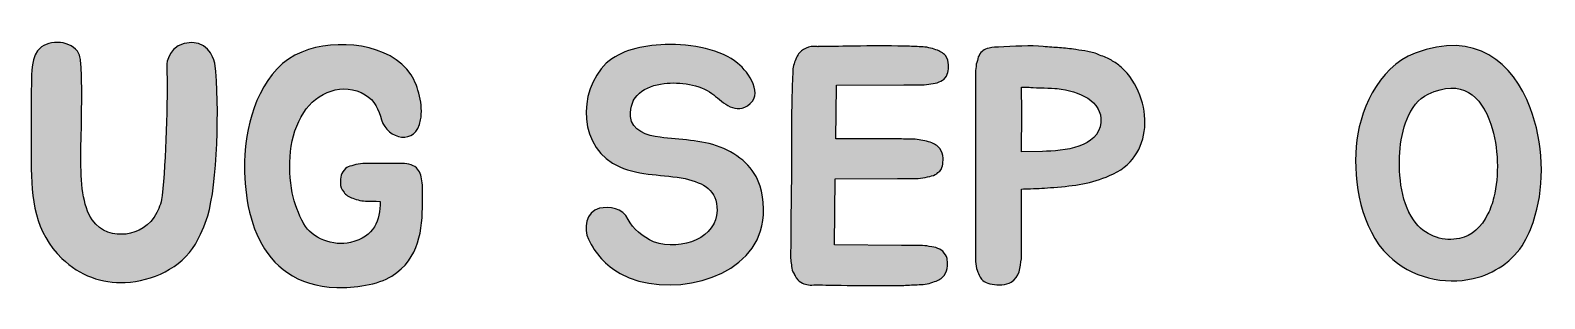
# Model space of a CAD drawing. Header units: millimetres. Extents: x 28 to 183, y 96 to 201.
# Drawn here: x 139.73 to 157.18, y 171.21 to 174.31 of the extents above; entities that cross this region are included whole.
import ezdxf

# ---------------------------------------------------------------- set-up
doc = ezdxf.new("R2010")
doc.units = ezdxf.units.MM
doc.header["$MEASUREMENT"] = 0
doc.layers.add('Layer 1', color=7, linetype='Continuous', lineweight=0)

# ---------------------------------------------------------------- blocks, each defined once
blk = doc.blocks.new('Block_0')
at = {"layer": 'Layer 1', "true_color": 0x010101, "transparency": 33554687}
h = blk.add_hatch(color=18, dxfattribs=at)
h.dxf.hatch_style = 2
edge = h.paths.add_edge_path()
edge.add_spline(control_points=[(141.777, 172.169), (141.743, 172.06), (141.688, 171.936), (141.634, 171.843), (141.471, 171.563), (141.137, 171.416), (140.827, 171.4), (140.555, 171.389), (140.303, 171.478), (140.097, 171.676), (139.786, 171.978), (139.74, 172.363), (139.744, 172.79), (139.744, 172.992), (139.736, 173.415), (139.744, 173.624), (139.748, 173.76), (139.732, 173.95), (139.817, 174.074), (139.915, 174.206), (140.174, 174.202), (140.275, 174.067), (140.303, 174.028), (140.31, 173.985), (140.314, 173.935), (140.338, 173.589), (140.314, 173.019), (140.314, 172.856), (140.314, 172.549), (140.334, 172.285), (140.446, 172.122), (140.547, 171.975), (140.698, 171.944), (140.838, 171.959), (140.966, 171.975), (141.114, 172.052), (141.191, 172.207), (141.222, 172.266), (141.246, 172.343), (141.253, 172.405), (141.292, 172.801), (141.32, 173.492), (141.304, 173.911), (141.304, 173.911), (141.323, 174.171), (141.595, 174.167), (141.812, 174.164), (141.859, 173.931), (141.859, 173.931), (141.917, 173.434), (141.886, 172.533), (141.777, 172.169)], knot_values=[0, 0, 0, 0, 1, 1, 1, 2, 2, 2, 3, 3, 3, 4, 4, 4, 5, 5, 5, 6, 6, 6, 7, 7, 7, 8, 8, 8, 9, 9, 9, 10, 10, 10, 11, 11, 11, 12, 12, 12, 13, 13, 13, 14, 14, 14, 15, 15, 15, 16, 16, 16, 17, 17, 17, 17], degree=3, periodic=0)
h = blk.add_hatch(color=18, dxfattribs=at)
h.dxf.hatch_style = 2
edge = h.paths.add_edge_path()
edge.add_spline(control_points=[(143.9, 171.474), (143.741, 171.373), (143.458, 171.334), (143.263, 171.342), (142.332, 171.373), (142.161, 172.27), (142.208, 172.929), (142.239, 173.325), (142.421, 173.888), (142.86, 174.059), (143.259, 174.222), (143.881, 174.16), (144.121, 173.795), (144.203, 173.663), (144.261, 173.449), (144.23, 173.275), (144.183, 172.968), (143.845, 173.057), (143.78, 173.275), (143.745, 173.395), (143.702, 173.5), (143.593, 173.566), (143.341, 173.721), (143.03, 173.593), (142.883, 173.36), (142.712, 173.104), (142.693, 172.731), (142.751, 172.433), (142.778, 172.312), (142.821, 172.192), (142.883, 172.075), (142.976, 171.912), (143.225, 171.812), (143.422, 171.862), (143.702, 171.932), (143.764, 172.114), (143.764, 172.332), (143.764, 172.332), (143.764, 172.336), (143.764, 172.336), (143.698, 172.336), (143.64, 172.339), (143.617, 172.339), (143.558, 172.339), (143.5, 172.351), (143.45, 172.371), (143.403, 172.386), (143.368, 172.409), (143.345, 172.444), (143.318, 172.475), (143.306, 172.51), (143.306, 172.549), (143.306, 172.58), (143.31, 172.607), (143.314, 172.638), (143.321, 172.662), (143.341, 172.689), (143.364, 172.716), (143.38, 172.728), (143.407, 172.739), (143.438, 172.747), (143.469, 172.755), (143.5, 172.766), (143.539, 172.77), (143.57, 172.774), (143.609, 172.774), (143.644, 172.774), (143.644, 172.774), (143.997, 172.774), (143.997, 172.774), (144.055, 172.778), (144.14, 172.759), (144.183, 172.724), (144.199, 172.704), (144.218, 172.685), (144.226, 172.658), (144.234, 172.634), (144.241, 172.603), (144.245, 172.572), (144.249, 172.541), (144.253, 172.506), (144.253, 172.479), (144.253, 172.479), (144.253, 172.32), (144.253, 172.32), (144.249, 172.013), (144.218, 171.676), (143.9, 171.474)], knot_values=[0, 0, 0, 0, 1, 1, 1, 2, 2, 2, 3, 3, 3, 4, 4, 4, 5, 5, 5, 6, 6, 6, 7, 7, 7, 8, 8, 8, 9, 9, 9, 10, 10, 10, 11, 11, 11, 12, 12, 12, 13, 13, 13, 14, 14, 14, 15, 15, 15, 16, 16, 16, 17, 17, 17, 18, 18, 18, 19, 19, 19, 20, 20, 20, 21, 21, 21, 22, 22, 22, 23, 23, 23, 24, 24, 24, 25, 25, 25, 26, 26, 26, 27, 27, 27, 28, 28, 28, 29, 29, 29, 29], degree=3, periodic=0)
h = blk.add_hatch(color=18, dxfattribs=at)
h.dxf.hatch_style = 2
edge = h.paths.add_edge_path()
edge.add_spline(control_points=[(157.017, 173.414), (157.169, 173.018), (157.184, 172.532), (157.075, 172.176), (157.044, 172.059), (157.002, 171.962), (156.948, 171.865), (156.819, 171.644), (156.602, 171.5), (156.361, 171.446), (156.028, 171.368), (155.647, 171.454), (155.383, 171.71), (155.065, 172.02), (154.98, 172.556), (155.011, 172.967), (155.038, 173.348), (155.255, 173.883), (155.69, 174.046), (156.385, 174.31), (156.819, 173.938), (157.017, 173.414)], knot_values=[0, 0, 0, 0, 1, 1, 1, 2, 2, 2, 3, 3, 3, 4, 4, 4, 5, 5, 5, 6, 6, 6, 7, 7, 7, 7], degree=3, periodic=0)
edge = h.paths.add_edge_path()
edge.add_spline(control_points=[(156.563, 173.227), (156.451, 173.561), (156.23, 173.755), (155.841, 173.573), (155.612, 173.464), (155.531, 173.15), (155.515, 172.901), (155.496, 172.633), (155.531, 172.288), (155.701, 172.082), (155.833, 171.927), (156.028, 171.869), (156.202, 171.908), (156.346, 171.939), (156.455, 172.036), (156.528, 172.191), (156.559, 172.249), (156.583, 172.315), (156.598, 172.385), (156.66, 172.626), (156.653, 172.959), (156.563, 173.227)], knot_values=[0, 0, 0, 0, 1, 1, 1, 2, 2, 2, 3, 3, 3, 4, 4, 4, 5, 5, 5, 6, 6, 6, 7, 7, 7, 7], degree=3, periodic=0)
edge.add_line((156.563, 173.227), (156.563, 173.227))
h = blk.add_hatch(color=18, dxfattribs=at)
h.dxf.hatch_style = 2
edge = h.paths.add_edge_path()
edge.add_spline(control_points=[(148.147, 171.996), (147.98, 171.414), (147.057, 171.212), (146.529, 171.503), (146.362, 171.597), (146.245, 171.732), (146.164, 171.899), (146.106, 172.016), (146.129, 172.218), (146.292, 172.256), (146.401, 172.28), (146.56, 172.26), (146.622, 172.128), (146.676, 172.019), (146.793, 171.926), (146.913, 171.868), (147.254, 171.752), (147.646, 171.93), (147.646, 172.229), (147.646, 172.474), (147.499, 172.543), (147.278, 172.598), (147.033, 172.648), (146.762, 172.629), (146.525, 172.734), (146.051, 172.932), (146.028, 173.603), (146.37, 173.929), (146.536, 174.077), (146.769, 174.135), (147.049, 174.146), (147.359, 174.158), (147.701, 174.084), (147.883, 173.929), (148.015, 173.824), (148.194, 173.56), (147.996, 173.44), (147.833, 173.335), (147.697, 173.502), (147.588, 173.58), (147.449, 173.684), (147.216, 173.716), (147.037, 173.696), (146.812, 173.669), (146.63, 173.549), (146.649, 173.316), (146.661, 173.149), (146.839, 173.095), (146.99, 173.075), (147.22, 173.044), (147.46, 173.048), (147.682, 172.963), (147.907, 172.873), (148.077, 172.722), (148.143, 172.512), (148.194, 172.365), (148.194, 172.136), (148.147, 171.996)], knot_values=[0, 0, 0, 0, 1, 1, 1, 2, 2, 2, 3, 3, 3, 4, 4, 4, 5, 5, 5, 6, 6, 6, 7, 7, 7, 8, 8, 8, 9, 9, 9, 10, 10, 10, 11, 11, 11, 12, 12, 12, 13, 13, 13, 14, 14, 14, 15, 15, 15, 16, 16, 16, 17, 17, 17, 18, 18, 18, 19, 19, 19, 19], degree=3, periodic=0)
h = blk.add_hatch(color=18, dxfattribs=at)
h.dxf.hatch_style = 2
edge = h.paths.add_edge_path()
edge.add_spline(control_points=[(149.024, 173.665), (149.024, 173.665), (149.016, 173.056), (149.016, 173.056), (149.016, 173.056), (149.172, 173.056), (149.172, 173.056), (149.381, 173.06), (149.529, 173.06), (149.73, 173.056), (149.73, 173.056), (149.75, 173.056), (149.75, 173.056), (149.812, 173.056), (149.87, 173.052), (149.928, 173.052), (149.99, 173.048), (150.049, 173.033), (150.103, 173.017), (150.15, 173.001), (150.184, 172.978), (150.212, 172.947), (150.239, 172.912), (150.251, 172.873), (150.251, 172.835), (150.251, 172.807), (150.251, 172.772), (150.243, 172.745), (150.239, 172.718), (150.223, 172.691), (150.192, 172.668), (150.177, 172.648), (150.15, 172.637), (150.119, 172.629), (150.091, 172.621), (150.057, 172.613), (150.018, 172.609), (149.983, 172.602), (149.948, 172.598), (149.909, 172.598), (149.909, 172.598), (149.727, 172.598), (149.727, 172.598), (149.727, 172.598), (149.009, 172.594), (149.009, 172.594), (149.009, 172.594), (149.001, 171.833), (149.001, 171.833), (149.001, 171.833), (149.773, 171.826), (149.773, 171.826), (149.773, 171.826), (149.956, 171.826), (149.956, 171.826), (149.994, 171.826), (150.033, 171.826), (150.064, 171.822), (150.103, 171.814), (150.138, 171.81), (150.169, 171.802), (150.2, 171.791), (150.227, 171.775), (150.247, 171.76), (150.274, 171.732), (150.29, 171.709), (150.297, 171.678), (150.301, 171.655), (150.305, 171.624), (150.301, 171.593), (150.301, 171.55), (150.29, 171.515), (150.262, 171.48), (150.235, 171.449), (150.2, 171.422), (150.153, 171.41), (150.099, 171.387), (150.041, 171.375), (149.975, 171.375), (149.917, 171.371), (149.855, 171.371), (149.797, 171.367), (149.797, 171.367), (149.773, 171.367), (149.773, 171.367), (149.571, 171.364), (149.362, 171.364), (149.144, 171.367), (148.942, 171.371), (148.923, 171.371), (148.76, 171.371), (148.706, 171.367), (148.656, 171.375), (148.613, 171.402), (148.586, 171.418), (148.562, 171.441), (148.547, 171.476), (148.539, 171.484), (148.535, 171.496), (148.535, 171.499), (148.531, 171.507), (148.524, 171.515), (148.519, 171.523), (148.512, 171.55), (148.504, 171.577), (148.504, 171.604), (148.5, 171.628), (148.496, 171.655), (148.493, 171.682), (148.493, 171.682), (148.493, 171.744), (148.493, 171.744), (148.493, 171.763), (148.496, 171.787), (148.496, 171.806), (148.496, 171.806), (148.496, 172.109), (148.496, 172.109), (148.496, 172.109), (148.504, 172.668), (148.504, 172.668), (148.504, 172.668), (148.504, 173.184), (148.504, 173.184), (148.504, 173.37), (148.508, 173.498), (148.512, 173.669), (148.512, 173.669), (148.512, 173.688), (148.512, 173.688), (148.516, 173.743), (148.519, 173.793), (148.519, 173.844), (148.524, 173.898), (148.539, 173.948), (148.562, 173.995), (148.582, 174.034), (148.605, 174.069), (148.644, 174.088), (148.683, 174.112), (148.718, 174.123), (148.764, 174.123), (148.784, 174.123), (148.795, 174.123), (148.811, 174.119), (148.811, 174.119), (148.811, 174.123), (148.811, 174.123), (148.997, 174.123), (149.009, 174.123), (149.222, 174.127), (149.428, 174.131), (149.606, 174.131), (149.804, 174.127), (149.804, 174.127), (149.82, 174.127), (149.82, 174.127), (149.878, 174.123), (149.94, 174.123), (149.998, 174.119), (150.057, 174.119), (150.115, 174.104), (150.169, 174.084), (150.212, 174.073), (150.251, 174.049), (150.278, 174.018), (150.301, 173.983), (150.313, 173.948), (150.313, 173.91), (150.313, 173.879), (150.313, 173.848), (150.305, 173.824), (150.301, 173.793), (150.285, 173.77), (150.258, 173.743), (150.239, 173.731), (150.216, 173.716), (150.184, 173.704), (150.153, 173.696), (150.119, 173.692), (150.088, 173.688), (150.049, 173.681), (150.014, 173.681), (149.975, 173.681), (149.975, 173.681), (149.8, 173.681), (149.8, 173.681), (149.8, 173.681), (149.024, 173.677), (149.024, 173.677), (149.024, 173.677), (149.024, 173.665), (149.024, 173.665)], knot_values=[0, 0, 0, 0, 1, 1, 1, 2, 2, 2, 3, 3, 3, 4, 4, 4, 5, 5, 5, 6, 6, 6, 7, 7, 7, 8, 8, 8, 9, 9, 9, 10, 10, 10, 11, 11, 11, 12, 12, 12, 13, 13, 13, 14, 14, 14, 15, 15, 15, 16, 16, 16, 17, 17, 17, 18, 18, 18, 19, 19, 19, 20, 20, 20, 21, 21, 21, 22, 22, 22, 23, 23, 23, 24, 24, 24, 25, 25, 25, 26, 26, 26, 27, 27, 27, 28, 28, 28, 29, 29, 29, 30, 30, 30, 31, 31, 31, 32, 32, 32, 33, 33, 33, 34, 34, 34, 35, 35, 35, 36, 36, 36, 37, 37, 37, 38, 38, 38, 39, 39, 39, 40, 40, 40, 41, 41, 41, 42, 42, 42, 43, 43, 43, 44, 44, 44, 45, 45, 45, 46, 46, 46, 47, 47, 47, 48, 48, 48, 49, 49, 49, 50, 50, 50, 51, 51, 51, 52, 52, 52, 53, 53, 53, 54, 54, 54, 55, 55, 55, 56, 56, 56, 57, 57, 57, 58, 58, 58, 59, 59, 59, 60, 60, 60, 61, 61, 61, 62, 62, 62, 63, 63, 63, 64, 64, 64, 64], degree=3, periodic=0)
h = blk.add_hatch(color=18, dxfattribs=at)
h.dxf.hatch_style = 2
edge = h.paths.add_edge_path()
edge.add_spline(control_points=[(152.575, 173.188), (152.555, 172.951), (152.427, 172.734), (152.167, 172.633), (151.961, 172.543), (151.767, 172.516), (151.527, 172.497), (151.418, 172.489), (151.356, 172.485), (151.259, 172.481), (151.24, 172.481), (151.174, 172.481), (151.154, 172.477), (151.154, 172.477), (151.154, 171.674), (151.154, 171.674), (151.139, 171.577), (151.135, 171.461), (151.034, 171.402), (150.98, 171.371), (150.882, 171.367), (150.817, 171.379), (150.747, 171.391), (150.696, 171.414), (150.665, 171.484), (150.646, 171.53), (150.623, 171.585), (150.623, 171.674), (150.623, 171.674), (150.623, 173.82), (150.623, 173.82), (150.623, 173.855), (150.63, 173.886), (150.634, 173.917), (150.642, 173.945), (150.65, 173.976), (150.657, 174.003), (150.669, 174.026), (150.681, 174.049), (150.7, 174.065), (150.724, 174.088), (150.774, 174.115), (150.882, 174.115), (150.882, 174.115), (150.89, 174.115), (150.89, 174.115), (151.049, 174.123), (151.274, 174.139), (151.403, 174.123), (151.473, 174.115), (151.535, 174.112), (151.593, 174.108), (151.655, 174.104), (151.717, 174.096), (151.779, 174.088), (151.829, 174.08), (151.872, 174.073), (151.919, 174.065), (151.961, 174.057), (152.012, 174.046), (152.055, 174.022), (152.105, 174.007), (152.152, 173.987), (152.191, 173.964), (152.229, 173.941), (152.268, 173.914), (152.303, 173.886), (152.497, 173.704), (152.594, 173.436), (152.575, 173.188)], knot_values=[0, 0, 0, 0, 1, 1, 1, 2, 2, 2, 3, 3, 3, 4, 4, 4, 5, 5, 5, 6, 6, 6, 7, 7, 7, 8, 8, 8, 9, 9, 9, 10, 10, 10, 11, 11, 11, 12, 12, 12, 13, 13, 13, 14, 14, 14, 15, 15, 15, 16, 16, 16, 17, 17, 17, 18, 18, 18, 19, 19, 19, 20, 20, 20, 21, 21, 21, 22, 22, 22, 23, 23, 23, 23], degree=3, periodic=0)
edge = h.paths.add_edge_path()
edge.add_spline(control_points=[(151.566, 173.638), (151.507, 173.642), (151.321, 173.646), (151.263, 173.65), (151.24, 173.653), (151.201, 173.653), (151.154, 173.653), (151.158, 173.494), (151.158, 173.355), (151.158, 173.184), (151.154, 173.091), (151.154, 172.998), (151.154, 172.908), (151.154, 172.908), (151.395, 172.912), (151.395, 172.912), (151.643, 172.916), (152.043, 172.955), (152.07, 173.246), (152.086, 173.498), (151.818, 173.607), (151.566, 173.638)], knot_values=[0, 0, 0, 0, 1, 1, 1, 2, 2, 2, 3, 3, 3, 4, 4, 4, 5, 5, 5, 6, 6, 6, 7, 7, 7, 7], degree=3, periodic=0)
edge.add_line((151.566, 173.638), (151.566, 173.638))
at = {"layer": 'Layer 1', "color": 18, "lineweight": 25, "true_color": 0x010101}
for points, knots in [([(141.777, 172.169), (141.743, 172.06), (141.688, 171.936), (141.634, 171.843), (141.471, 171.563), (141.137, 171.416), (140.827, 171.4), (140.555, 171.389), (140.303, 171.478), (140.097, 171.676), (139.786, 171.978), (139.74, 172.363), (139.744, 172.79), (139.744, 172.992), (139.736, 173.415), (139.744, 173.624), (139.748, 173.76), (139.732, 173.95), (139.817, 174.074), (139.915, 174.206), (140.174, 174.202), (140.275, 174.067), (140.303, 174.028), (140.31, 173.985), (140.314, 173.935), (140.338, 173.589), (140.314, 173.019), (140.314, 172.856), (140.314, 172.549), (140.334, 172.285), (140.446, 172.122), (140.547, 171.975), (140.698, 171.944), (140.838, 171.959), (140.966, 171.975), (141.114, 172.052), (141.191, 172.207), (141.222, 172.266), (141.246, 172.343), (141.253, 172.405), (141.292, 172.801), (141.32, 173.492), (141.304, 173.911), (141.304, 173.911), (141.323, 174.171), (141.595, 174.167), (141.812, 174.164), (141.859, 173.931), (141.859, 173.931), (141.917, 173.434), (141.886, 172.533), (141.777, 172.169)], [0, 0, 0, 0, 1, 1, 1, 2, 2, 2, 3, 3, 3, 4, 4, 4, 5, 5, 5, 6, 6, 6, 7, 7, 7, 8, 8, 8, 9, 9, 9, 10, 10, 10, 11, 11, 11, 12, 12, 12, 13, 13, 13, 14, 14, 14, 15, 15, 15, 16, 16, 16, 17, 17, 17, 17]), ([(143.9, 171.474), (143.741, 171.373), (143.458, 171.334), (143.263, 171.342), (142.332, 171.373), (142.161, 172.27), (142.208, 172.929), (142.239, 173.325), (142.421, 173.888), (142.86, 174.059), (143.259, 174.222), (143.881, 174.16), (144.121, 173.795), (144.203, 173.663), (144.261, 173.449), (144.23, 173.275), (144.183, 172.968), (143.845, 173.057), (143.78, 173.275), (143.745, 173.395), (143.702, 173.5), (143.593, 173.566), (143.341, 173.721), (143.03, 173.593), (142.883, 173.36), (142.712, 173.104), (142.693, 172.731), (142.751, 172.433), (142.778, 172.312), (142.821, 172.192), (142.883, 172.075), (142.976, 171.912), (143.225, 171.812), (143.422, 171.862), (143.702, 171.932), (143.764, 172.114), (143.764, 172.332), (143.764, 172.332), (143.764, 172.336), (143.764, 172.336), (143.698, 172.336), (143.64, 172.339), (143.617, 172.339), (143.558, 172.339), (143.5, 172.351), (143.45, 172.371), (143.403, 172.386), (143.368, 172.409), (143.345, 172.444), (143.318, 172.475), (143.306, 172.51), (143.306, 172.549), (143.306, 172.58), (143.31, 172.607), (143.314, 172.638), (143.321, 172.662), (143.341, 172.689), (143.364, 172.716), (143.38, 172.728), (143.407, 172.739), (143.438, 172.747), (143.469, 172.755), (143.5, 172.766), (143.539, 172.77), (143.57, 172.774), (143.609, 172.774), (143.644, 172.774), (143.644, 172.774), (143.997, 172.774), (143.997, 172.774), (144.055, 172.778), (144.14, 172.759), (144.183, 172.724), (144.199, 172.704), (144.218, 172.685), (144.226, 172.658), (144.234, 172.634), (144.241, 172.603), (144.245, 172.572), (144.249, 172.541), (144.253, 172.506), (144.253, 172.479), (144.253, 172.479), (144.253, 172.32), (144.253, 172.32), (144.249, 172.013), (144.218, 171.676), (143.9, 171.474)], [0, 0, 0, 0, 1, 1, 1, 2, 2, 2, 3, 3, 3, 4, 4, 4, 5, 5, 5, 6, 6, 6, 7, 7, 7, 8, 8, 8, 9, 9, 9, 10, 10, 10, 11, 11, 11, 12, 12, 12, 13, 13, 13, 14, 14, 14, 15, 15, 15, 16, 16, 16, 17, 17, 17, 18, 18, 18, 19, 19, 19, 20, 20, 20, 21, 21, 21, 22, 22, 22, 23, 23, 23, 24, 24, 24, 25, 25, 25, 26, 26, 26, 27, 27, 27, 28, 28, 28, 29, 29, 29, 29]), ([(157.017, 173.414), (157.169, 173.018), (157.184, 172.532), (157.075, 172.176), (157.044, 172.059), (157.002, 171.962), (156.948, 171.865), (156.819, 171.644), (156.602, 171.5), (156.361, 171.446), (156.028, 171.368), (155.647, 171.454), (155.383, 171.71), (155.065, 172.02), (154.98, 172.556), (155.011, 172.967), (155.038, 173.348), (155.255, 173.883), (155.69, 174.046), (156.385, 174.31), (156.819, 173.938), (157.017, 173.414)], [0, 0, 0, 0, 1, 1, 1, 2, 2, 2, 3, 3, 3, 4, 4, 4, 5, 5, 5, 6, 6, 6, 7, 7, 7, 7]), ([(148.147, 171.996), (147.98, 171.414), (147.057, 171.212), (146.529, 171.503), (146.362, 171.597), (146.245, 171.732), (146.164, 171.899), (146.106, 172.016), (146.129, 172.218), (146.292, 172.256), (146.401, 172.28), (146.56, 172.26), (146.622, 172.128), (146.676, 172.019), (146.793, 171.926), (146.913, 171.868), (147.254, 171.752), (147.646, 171.93), (147.646, 172.229), (147.646, 172.474), (147.499, 172.543), (147.278, 172.598), (147.033, 172.648), (146.762, 172.629), (146.525, 172.734), (146.051, 172.932), (146.028, 173.603), (146.37, 173.929), (146.536, 174.077), (146.769, 174.135), (147.049, 174.146), (147.359, 174.158), (147.701, 174.084), (147.883, 173.929), (148.015, 173.824), (148.194, 173.56), (147.996, 173.44), (147.833, 173.335), (147.697, 173.502), (147.588, 173.58), (147.449, 173.684), (147.216, 173.716), (147.037, 173.696), (146.812, 173.669), (146.63, 173.549), (146.649, 173.316), (146.661, 173.149), (146.839, 173.095), (146.99, 173.075), (147.22, 173.044), (147.46, 173.048), (147.682, 172.963), (147.907, 172.873), (148.077, 172.722), (148.143, 172.512), (148.194, 172.365), (148.194, 172.136), (148.147, 171.996)], [0, 0, 0, 0, 1, 1, 1, 2, 2, 2, 3, 3, 3, 4, 4, 4, 5, 5, 5, 6, 6, 6, 7, 7, 7, 8, 8, 8, 9, 9, 9, 10, 10, 10, 11, 11, 11, 12, 12, 12, 13, 13, 13, 14, 14, 14, 15, 15, 15, 16, 16, 16, 17, 17, 17, 18, 18, 18, 19, 19, 19, 19]), ([(149.024, 173.665), (149.024, 173.665), (149.016, 173.056), (149.016, 173.056), (149.016, 173.056), (149.172, 173.056), (149.172, 173.056), (149.381, 173.06), (149.529, 173.06), (149.73, 173.056), (149.73, 173.056), (149.75, 173.056), (149.75, 173.056), (149.812, 173.056), (149.87, 173.052), (149.928, 173.052), (149.99, 173.048), (150.049, 173.033), (150.103, 173.017), (150.15, 173.001), (150.184, 172.978), (150.212, 172.947), (150.239, 172.912), (150.251, 172.873), (150.251, 172.835), (150.251, 172.807), (150.251, 172.772), (150.243, 172.745), (150.239, 172.718), (150.223, 172.691), (150.192, 172.668), (150.177, 172.648), (150.15, 172.637), (150.119, 172.629), (150.091, 172.621), (150.057, 172.613), (150.018, 172.609), (149.983, 172.602), (149.948, 172.598), (149.909, 172.598), (149.909, 172.598), (149.727, 172.598), (149.727, 172.598), (149.727, 172.598), (149.009, 172.594), (149.009, 172.594), (149.009, 172.594), (149.001, 171.833), (149.001, 171.833), (149.001, 171.833), (149.773, 171.826), (149.773, 171.826), (149.773, 171.826), (149.956, 171.826), (149.956, 171.826), (149.994, 171.826), (150.033, 171.826), (150.064, 171.822), (150.103, 171.814), (150.138, 171.81), (150.169, 171.802), (150.2, 171.791), (150.227, 171.775), (150.247, 171.76), (150.274, 171.732), (150.29, 171.709), (150.297, 171.678), (150.301, 171.655), (150.305, 171.624), (150.301, 171.593), (150.301, 171.55), (150.29, 171.515), (150.262, 171.48), (150.235, 171.449), (150.2, 171.422), (150.153, 171.41), (150.099, 171.387), (150.041, 171.375), (149.975, 171.375), (149.917, 171.371), (149.855, 171.371), (149.797, 171.367), (149.797, 171.367), (149.773, 171.367), (149.773, 171.367), (149.571, 171.364), (149.362, 171.364), (149.144, 171.367), (148.942, 171.371), (148.923, 171.371), (148.76, 171.371), (148.706, 171.367), (148.656, 171.375), (148.613, 171.402), (148.586, 171.418), (148.562, 171.441), (148.547, 171.476), (148.539, 171.484), (148.535, 171.496), (148.535, 171.499), (148.531, 171.507), (148.524, 171.515), (148.519, 171.523), (148.512, 171.55), (148.504, 171.577), (148.504, 171.604), (148.5, 171.628), (148.496, 171.655), (148.493, 171.682), (148.493, 171.682), (148.493, 171.744), (148.493, 171.744), (148.493, 171.763), (148.496, 171.787), (148.496, 171.806), (148.496, 171.806), (148.496, 172.109), (148.496, 172.109), (148.496, 172.109), (148.504, 172.668), (148.504, 172.668), (148.504, 172.668), (148.504, 173.184), (148.504, 173.184), (148.504, 173.37), (148.508, 173.498), (148.512, 173.669), (148.512, 173.669), (148.512, 173.688), (148.512, 173.688), (148.516, 173.743), (148.519, 173.793), (148.519, 173.844), (148.524, 173.898), (148.539, 173.948), (148.562, 173.995), (148.582, 174.034), (148.605, 174.069), (148.644, 174.088), (148.683, 174.112), (148.718, 174.123), (148.764, 174.123), (148.784, 174.123), (148.795, 174.123), (148.811, 174.119), (148.811, 174.119), (148.811, 174.123), (148.811, 174.123), (148.997, 174.123), (149.009, 174.123), (149.222, 174.127), (149.428, 174.131), (149.606, 174.131), (149.804, 174.127), (149.804, 174.127), (149.82, 174.127), (149.82, 174.127), (149.878, 174.123), (149.94, 174.123), (149.998, 174.119), (150.057, 174.119), (150.115, 174.104), (150.169, 174.084), (150.212, 174.073), (150.251, 174.049), (150.278, 174.018), (150.301, 173.983), (150.313, 173.948), (150.313, 173.91), (150.313, 173.879), (150.313, 173.848), (150.305, 173.824), (150.301, 173.793), (150.285, 173.77), (150.258, 173.743), (150.239, 173.731), (150.216, 173.716), (150.184, 173.704), (150.153, 173.696), (150.119, 173.692), (150.088, 173.688), (150.049, 173.681), (150.014, 173.681), (149.975, 173.681), (149.975, 173.681), (149.8, 173.681), (149.8, 173.681), (149.8, 173.681), (149.024, 173.677), (149.024, 173.677), (149.024, 173.677), (149.024, 173.665), (149.024, 173.665)], [0, 0, 0, 0, 1, 1, 1, 2, 2, 2, 3, 3, 3, 4, 4, 4, 5, 5, 5, 6, 6, 6, 7, 7, 7, 8, 8, 8, 9, 9, 9, 10, 10, 10, 11, 11, 11, 12, 12, 12, 13, 13, 13, 14, 14, 14, 15, 15, 15, 16, 16, 16, 17, 17, 17, 18, 18, 18, 19, 19, 19, 20, 20, 20, 21, 21, 21, 22, 22, 22, 23, 23, 23, 24, 24, 24, 25, 25, 25, 26, 26, 26, 27, 27, 27, 28, 28, 28, 29, 29, 29, 30, 30, 30, 31, 31, 31, 32, 32, 32, 33, 33, 33, 34, 34, 34, 35, 35, 35, 36, 36, 36, 37, 37, 37, 38, 38, 38, 39, 39, 39, 40, 40, 40, 41, 41, 41, 42, 42, 42, 43, 43, 43, 44, 44, 44, 45, 45, 45, 46, 46, 46, 47, 47, 47, 48, 48, 48, 49, 49, 49, 50, 50, 50, 51, 51, 51, 52, 52, 52, 53, 53, 53, 54, 54, 54, 55, 55, 55, 56, 56, 56, 57, 57, 57, 58, 58, 58, 59, 59, 59, 60, 60, 60, 61, 61, 61, 62, 62, 62, 63, 63, 63, 64, 64, 64, 64]), ([(152.575, 173.188), (152.555, 172.951), (152.427, 172.734), (152.167, 172.633), (151.961, 172.543), (151.767, 172.516), (151.527, 172.497), (151.418, 172.489), (151.356, 172.485), (151.259, 172.481), (151.24, 172.481), (151.174, 172.481), (151.154, 172.477), (151.154, 172.477), (151.154, 171.674), (151.154, 171.674), (151.139, 171.577), (151.135, 171.461), (151.034, 171.402), (150.98, 171.371), (150.882, 171.367), (150.817, 171.379), (150.747, 171.391), (150.696, 171.414), (150.665, 171.484), (150.646, 171.53), (150.623, 171.585), (150.623, 171.674), (150.623, 171.674), (150.623, 173.82), (150.623, 173.82), (150.623, 173.855), (150.63, 173.886), (150.634, 173.917), (150.642, 173.945), (150.65, 173.976), (150.657, 174.003), (150.669, 174.026), (150.681, 174.049), (150.7, 174.065), (150.724, 174.088), (150.774, 174.115), (150.882, 174.115), (150.882, 174.115), (150.89, 174.115), (150.89, 174.115), (151.049, 174.123), (151.274, 174.139), (151.403, 174.123), (151.473, 174.115), (151.535, 174.112), (151.593, 174.108), (151.655, 174.104), (151.717, 174.096), (151.779, 174.088), (151.829, 174.08), (151.872, 174.073), (151.919, 174.065), (151.961, 174.057), (152.012, 174.046), (152.055, 174.022), (152.105, 174.007), (152.152, 173.987), (152.191, 173.964), (152.229, 173.941), (152.268, 173.914), (152.303, 173.886), (152.497, 173.704), (152.594, 173.436), (152.575, 173.188)], [0, 0, 0, 0, 1, 1, 1, 2, 2, 2, 3, 3, 3, 4, 4, 4, 5, 5, 5, 6, 6, 6, 7, 7, 7, 8, 8, 8, 9, 9, 9, 10, 10, 10, 11, 11, 11, 12, 12, 12, 13, 13, 13, 14, 14, 14, 15, 15, 15, 16, 16, 16, 17, 17, 17, 18, 18, 18, 19, 19, 19, 20, 20, 20, 21, 21, 21, 22, 22, 22, 23, 23, 23, 23]), ([(151.566, 173.638), (151.507, 173.642), (151.321, 173.646), (151.263, 173.65), (151.24, 173.653), (151.201, 173.653), (151.154, 173.653), (151.158, 173.494), (151.158, 173.355), (151.158, 173.184), (151.154, 173.091), (151.154, 172.998), (151.154, 172.908), (151.154, 172.908), (151.395, 172.912), (151.395, 172.912), (151.643, 172.916), (152.043, 172.955), (152.07, 173.246), (152.086, 173.498), (151.818, 173.607), (151.566, 173.638)], [0, 0, 0, 0, 1, 1, 1, 2, 2, 2, 3, 3, 3, 4, 4, 4, 5, 5, 5, 6, 6, 6, 7, 7, 7, 7]), ([(156.563, 173.227), (156.451, 173.561), (156.23, 173.755), (155.841, 173.573), (155.612, 173.464), (155.531, 173.15), (155.515, 172.901), (155.496, 172.633), (155.531, 172.288), (155.701, 172.082), (155.833, 171.927), (156.028, 171.869), (156.202, 171.908), (156.346, 171.939), (156.455, 172.036), (156.528, 172.191), (156.559, 172.249), (156.583, 172.315), (156.598, 172.385), (156.66, 172.626), (156.653, 172.959), (156.563, 173.227)], [0, 0, 0, 0, 1, 1, 1, 2, 2, 2, 3, 3, 3, 4, 4, 4, 5, 5, 5, 6, 6, 6, 7, 7, 7, 7])]:
    blk.add_open_spline(points, degree=3, knots=knots, dxfattribs=at)
at = {"layer": 'Layer 1'}
for points, knots in [([(141.777, 172.169), (141.743, 172.06), (141.688, 171.936), (141.634, 171.843), (141.471, 171.563), (141.137, 171.416), (140.827, 171.4), (140.555, 171.389), (140.303, 171.478), (140.097, 171.676), (139.786, 171.978), (139.74, 172.363), (139.744, 172.79), (139.744, 172.992), (139.736, 173.415), (139.744, 173.624), (139.748, 173.76), (139.732, 173.95), (139.817, 174.074), (139.915, 174.206), (140.174, 174.202), (140.275, 174.067), (140.303, 174.028), (140.31, 173.985), (140.314, 173.935), (140.338, 173.589), (140.314, 173.019), (140.314, 172.856), (140.314, 172.549), (140.334, 172.285), (140.446, 172.122), (140.547, 171.975), (140.698, 171.944), (140.838, 171.959), (140.966, 171.975), (141.114, 172.052), (141.191, 172.207), (141.222, 172.266), (141.246, 172.343), (141.253, 172.405), (141.292, 172.801), (141.32, 173.492), (141.304, 173.911), (141.304, 173.911), (141.323, 174.171), (141.595, 174.167), (141.812, 174.164), (141.859, 173.931), (141.859, 173.931), (141.917, 173.434), (141.886, 172.533), (141.777, 172.169)], [0, 0, 0, 0, 1, 1, 1, 2, 2, 2, 3, 3, 3, 4, 4, 4, 5, 5, 5, 6, 6, 6, 7, 7, 7, 8, 8, 8, 9, 9, 9, 10, 10, 10, 11, 11, 11, 12, 12, 12, 13, 13, 13, 14, 14, 14, 15, 15, 15, 16, 16, 16, 17, 17, 17, 17]), ([(143.9, 171.474), (143.741, 171.373), (143.458, 171.334), (143.263, 171.342), (142.332, 171.373), (142.161, 172.27), (142.208, 172.929), (142.239, 173.325), (142.421, 173.888), (142.86, 174.059), (143.259, 174.222), (143.881, 174.16), (144.121, 173.795), (144.203, 173.663), (144.261, 173.449), (144.23, 173.275), (144.183, 172.968), (143.845, 173.057), (143.78, 173.275), (143.745, 173.395), (143.702, 173.5), (143.593, 173.566), (143.341, 173.721), (143.03, 173.593), (142.883, 173.36), (142.712, 173.104), (142.693, 172.731), (142.751, 172.433), (142.778, 172.312), (142.821, 172.192), (142.883, 172.075), (142.976, 171.912), (143.225, 171.812), (143.422, 171.862), (143.702, 171.932), (143.764, 172.114), (143.764, 172.332), (143.764, 172.332), (143.764, 172.336), (143.764, 172.336), (143.698, 172.336), (143.64, 172.339), (143.617, 172.339), (143.558, 172.339), (143.5, 172.351), (143.45, 172.371), (143.403, 172.386), (143.368, 172.409), (143.345, 172.444), (143.318, 172.475), (143.306, 172.51), (143.306, 172.549), (143.306, 172.58), (143.31, 172.607), (143.314, 172.638), (143.321, 172.662), (143.341, 172.689), (143.364, 172.716), (143.38, 172.728), (143.407, 172.739), (143.438, 172.747), (143.469, 172.755), (143.5, 172.766), (143.539, 172.77), (143.57, 172.774), (143.609, 172.774), (143.644, 172.774), (143.644, 172.774), (143.997, 172.774), (143.997, 172.774), (144.055, 172.778), (144.14, 172.759), (144.183, 172.724), (144.199, 172.704), (144.218, 172.685), (144.226, 172.658), (144.234, 172.634), (144.241, 172.603), (144.245, 172.572), (144.249, 172.541), (144.253, 172.506), (144.253, 172.479), (144.253, 172.479), (144.253, 172.32), (144.253, 172.32), (144.249, 172.013), (144.218, 171.676), (143.9, 171.474)], [0, 0, 0, 0, 1, 1, 1, 2, 2, 2, 3, 3, 3, 4, 4, 4, 5, 5, 5, 6, 6, 6, 7, 7, 7, 8, 8, 8, 9, 9, 9, 10, 10, 10, 11, 11, 11, 12, 12, 12, 13, 13, 13, 14, 14, 14, 15, 15, 15, 16, 16, 16, 17, 17, 17, 18, 18, 18, 19, 19, 19, 20, 20, 20, 21, 21, 21, 22, 22, 22, 23, 23, 23, 24, 24, 24, 25, 25, 25, 26, 26, 26, 27, 27, 27, 28, 28, 28, 29, 29, 29, 29]), ([(157.017, 173.414), (157.169, 173.018), (157.184, 172.532), (157.075, 172.176), (157.044, 172.059), (157.002, 171.962), (156.948, 171.865), (156.819, 171.644), (156.602, 171.5), (156.361, 171.446), (156.028, 171.368), (155.647, 171.454), (155.383, 171.71), (155.065, 172.02), (154.98, 172.556), (155.011, 172.967), (155.038, 173.348), (155.255, 173.883), (155.69, 174.046), (156.385, 174.31), (156.819, 173.938), (157.017, 173.414)], [0, 0, 0, 0, 1, 1, 1, 2, 2, 2, 3, 3, 3, 4, 4, 4, 5, 5, 5, 6, 6, 6, 7, 7, 7, 7]), ([(148.147, 171.996), (147.98, 171.414), (147.057, 171.212), (146.529, 171.503), (146.362, 171.597), (146.245, 171.732), (146.164, 171.899), (146.106, 172.016), (146.129, 172.218), (146.292, 172.256), (146.401, 172.28), (146.56, 172.26), (146.622, 172.128), (146.676, 172.019), (146.793, 171.926), (146.913, 171.868), (147.254, 171.752), (147.646, 171.93), (147.646, 172.229), (147.646, 172.474), (147.499, 172.543), (147.278, 172.598), (147.033, 172.648), (146.762, 172.629), (146.525, 172.734), (146.051, 172.932), (146.028, 173.603), (146.37, 173.929), (146.536, 174.077), (146.769, 174.135), (147.049, 174.146), (147.359, 174.158), (147.701, 174.084), (147.883, 173.929), (148.015, 173.824), (148.194, 173.56), (147.996, 173.44), (147.833, 173.335), (147.697, 173.502), (147.588, 173.58), (147.449, 173.684), (147.216, 173.716), (147.037, 173.696), (146.812, 173.669), (146.63, 173.549), (146.649, 173.316), (146.661, 173.149), (146.839, 173.095), (146.99, 173.075), (147.22, 173.044), (147.46, 173.048), (147.682, 172.963), (147.907, 172.873), (148.077, 172.722), (148.143, 172.512), (148.194, 172.365), (148.194, 172.136), (148.147, 171.996)], [0, 0, 0, 0, 1, 1, 1, 2, 2, 2, 3, 3, 3, 4, 4, 4, 5, 5, 5, 6, 6, 6, 7, 7, 7, 8, 8, 8, 9, 9, 9, 10, 10, 10, 11, 11, 11, 12, 12, 12, 13, 13, 13, 14, 14, 14, 15, 15, 15, 16, 16, 16, 17, 17, 17, 18, 18, 18, 19, 19, 19, 19]), ([(149.024, 173.665), (149.024, 173.665), (149.016, 173.056), (149.016, 173.056), (149.016, 173.056), (149.172, 173.056), (149.172, 173.056), (149.381, 173.06), (149.529, 173.06), (149.73, 173.056), (149.73, 173.056), (149.75, 173.056), (149.75, 173.056), (149.812, 173.056), (149.87, 173.052), (149.928, 173.052), (149.99, 173.048), (150.049, 173.033), (150.103, 173.017), (150.15, 173.001), (150.184, 172.978), (150.212, 172.947), (150.239, 172.912), (150.251, 172.873), (150.251, 172.835), (150.251, 172.807), (150.251, 172.772), (150.243, 172.745), (150.239, 172.718), (150.223, 172.691), (150.192, 172.668), (150.177, 172.648), (150.15, 172.637), (150.119, 172.629), (150.091, 172.621), (150.057, 172.613), (150.018, 172.609), (149.983, 172.602), (149.948, 172.598), (149.909, 172.598), (149.909, 172.598), (149.727, 172.598), (149.727, 172.598), (149.727, 172.598), (149.009, 172.594), (149.009, 172.594), (149.009, 172.594), (149.001, 171.833), (149.001, 171.833), (149.001, 171.833), (149.773, 171.826), (149.773, 171.826), (149.773, 171.826), (149.956, 171.826), (149.956, 171.826), (149.994, 171.826), (150.033, 171.826), (150.064, 171.822), (150.103, 171.814), (150.138, 171.81), (150.169, 171.802), (150.2, 171.791), (150.227, 171.775), (150.247, 171.76), (150.274, 171.732), (150.29, 171.709), (150.297, 171.678), (150.301, 171.655), (150.305, 171.624), (150.301, 171.593), (150.301, 171.55), (150.29, 171.515), (150.262, 171.48), (150.235, 171.449), (150.2, 171.422), (150.153, 171.41), (150.099, 171.387), (150.041, 171.375), (149.975, 171.375), (149.917, 171.371), (149.855, 171.371), (149.797, 171.367), (149.797, 171.367), (149.773, 171.367), (149.773, 171.367), (149.571, 171.364), (149.362, 171.364), (149.144, 171.367), (148.942, 171.371), (148.923, 171.371), (148.76, 171.371), (148.706, 171.367), (148.656, 171.375), (148.613, 171.402), (148.586, 171.418), (148.562, 171.441), (148.547, 171.476), (148.539, 171.484), (148.535, 171.496), (148.535, 171.499), (148.531, 171.507), (148.524, 171.515), (148.519, 171.523), (148.512, 171.55), (148.504, 171.577), (148.504, 171.604), (148.5, 171.628), (148.496, 171.655), (148.493, 171.682), (148.493, 171.682), (148.493, 171.744), (148.493, 171.744), (148.493, 171.763), (148.496, 171.787), (148.496, 171.806), (148.496, 171.806), (148.496, 172.109), (148.496, 172.109), (148.496, 172.109), (148.504, 172.668), (148.504, 172.668), (148.504, 172.668), (148.504, 173.184), (148.504, 173.184), (148.504, 173.37), (148.508, 173.498), (148.512, 173.669), (148.512, 173.669), (148.512, 173.688), (148.512, 173.688), (148.516, 173.743), (148.519, 173.793), (148.519, 173.844), (148.524, 173.898), (148.539, 173.948), (148.562, 173.995), (148.582, 174.034), (148.605, 174.069), (148.644, 174.088), (148.683, 174.112), (148.718, 174.123), (148.764, 174.123), (148.784, 174.123), (148.795, 174.123), (148.811, 174.119), (148.811, 174.119), (148.811, 174.123), (148.811, 174.123), (148.997, 174.123), (149.009, 174.123), (149.222, 174.127), (149.428, 174.131), (149.606, 174.131), (149.804, 174.127), (149.804, 174.127), (149.82, 174.127), (149.82, 174.127), (149.878, 174.123), (149.94, 174.123), (149.998, 174.119), (150.057, 174.119), (150.115, 174.104), (150.169, 174.084), (150.212, 174.073), (150.251, 174.049), (150.278, 174.018), (150.301, 173.983), (150.313, 173.948), (150.313, 173.91), (150.313, 173.879), (150.313, 173.848), (150.305, 173.824), (150.301, 173.793), (150.285, 173.77), (150.258, 173.743), (150.239, 173.731), (150.216, 173.716), (150.184, 173.704), (150.153, 173.696), (150.119, 173.692), (150.088, 173.688), (150.049, 173.681), (150.014, 173.681), (149.975, 173.681), (149.975, 173.681), (149.8, 173.681), (149.8, 173.681), (149.8, 173.681), (149.024, 173.677), (149.024, 173.677), (149.024, 173.677), (149.024, 173.665), (149.024, 173.665)], [0, 0, 0, 0, 1, 1, 1, 2, 2, 2, 3, 3, 3, 4, 4, 4, 5, 5, 5, 6, 6, 6, 7, 7, 7, 8, 8, 8, 9, 9, 9, 10, 10, 10, 11, 11, 11, 12, 12, 12, 13, 13, 13, 14, 14, 14, 15, 15, 15, 16, 16, 16, 17, 17, 17, 18, 18, 18, 19, 19, 19, 20, 20, 20, 21, 21, 21, 22, 22, 22, 23, 23, 23, 24, 24, 24, 25, 25, 25, 26, 26, 26, 27, 27, 27, 28, 28, 28, 29, 29, 29, 30, 30, 30, 31, 31, 31, 32, 32, 32, 33, 33, 33, 34, 34, 34, 35, 35, 35, 36, 36, 36, 37, 37, 37, 38, 38, 38, 39, 39, 39, 40, 40, 40, 41, 41, 41, 42, 42, 42, 43, 43, 43, 44, 44, 44, 45, 45, 45, 46, 46, 46, 47, 47, 47, 48, 48, 48, 49, 49, 49, 50, 50, 50, 51, 51, 51, 52, 52, 52, 53, 53, 53, 54, 54, 54, 55, 55, 55, 56, 56, 56, 57, 57, 57, 58, 58, 58, 59, 59, 59, 60, 60, 60, 61, 61, 61, 62, 62, 62, 63, 63, 63, 64, 64, 64, 64]), ([(152.575, 173.188), (152.555, 172.951), (152.427, 172.734), (152.167, 172.633), (151.961, 172.543), (151.767, 172.516), (151.527, 172.497), (151.418, 172.489), (151.356, 172.485), (151.259, 172.481), (151.24, 172.481), (151.174, 172.481), (151.154, 172.477), (151.154, 172.477), (151.154, 171.674), (151.154, 171.674), (151.139, 171.577), (151.135, 171.461), (151.034, 171.402), (150.98, 171.371), (150.882, 171.367), (150.817, 171.379), (150.747, 171.391), (150.696, 171.414), (150.665, 171.484), (150.646, 171.53), (150.623, 171.585), (150.623, 171.674), (150.623, 171.674), (150.623, 173.82), (150.623, 173.82), (150.623, 173.855), (150.63, 173.886), (150.634, 173.917), (150.642, 173.945), (150.65, 173.976), (150.657, 174.003), (150.669, 174.026), (150.681, 174.049), (150.7, 174.065), (150.724, 174.088), (150.774, 174.115), (150.882, 174.115), (150.882, 174.115), (150.89, 174.115), (150.89, 174.115), (151.049, 174.123), (151.274, 174.139), (151.403, 174.123), (151.473, 174.115), (151.535, 174.112), (151.593, 174.108), (151.655, 174.104), (151.717, 174.096), (151.779, 174.088), (151.829, 174.08), (151.872, 174.073), (151.919, 174.065), (151.961, 174.057), (152.012, 174.046), (152.055, 174.022), (152.105, 174.007), (152.152, 173.987), (152.191, 173.964), (152.229, 173.941), (152.268, 173.914), (152.303, 173.886), (152.497, 173.704), (152.594, 173.436), (152.575, 173.188)], [0, 0, 0, 0, 1, 1, 1, 2, 2, 2, 3, 3, 3, 4, 4, 4, 5, 5, 5, 6, 6, 6, 7, 7, 7, 8, 8, 8, 9, 9, 9, 10, 10, 10, 11, 11, 11, 12, 12, 12, 13, 13, 13, 14, 14, 14, 15, 15, 15, 16, 16, 16, 17, 17, 17, 18, 18, 18, 19, 19, 19, 20, 20, 20, 21, 21, 21, 22, 22, 22, 23, 23, 23, 23]), ([(151.566, 173.638), (151.507, 173.642), (151.321, 173.646), (151.263, 173.65), (151.24, 173.653), (151.201, 173.653), (151.154, 173.653), (151.158, 173.494), (151.158, 173.355), (151.158, 173.184), (151.154, 173.091), (151.154, 172.998), (151.154, 172.908), (151.154, 172.908), (151.395, 172.912), (151.395, 172.912), (151.643, 172.916), (152.043, 172.955), (152.07, 173.246), (152.086, 173.498), (151.818, 173.607), (151.566, 173.638)], [0, 0, 0, 0, 1, 1, 1, 2, 2, 2, 3, 3, 3, 4, 4, 4, 5, 5, 5, 6, 6, 6, 7, 7, 7, 7]), ([(156.563, 173.227), (156.451, 173.561), (156.23, 173.755), (155.841, 173.573), (155.612, 173.464), (155.531, 173.15), (155.515, 172.901), (155.496, 172.633), (155.531, 172.288), (155.701, 172.082), (155.833, 171.927), (156.028, 171.869), (156.202, 171.908), (156.346, 171.939), (156.455, 172.036), (156.528, 172.191), (156.559, 172.249), (156.583, 172.315), (156.598, 172.385), (156.66, 172.626), (156.653, 172.959), (156.563, 173.227)], [0, 0, 0, 0, 1, 1, 1, 2, 2, 2, 3, 3, 3, 4, 4, 4, 5, 5, 5, 6, 6, 6, 7, 7, 7, 7])]:
    blk.add_open_spline(points, degree=3, knots=knots, dxfattribs=at)

msp = doc.modelspace()

# ---------------------------------------------------------------- block references
at = {"layer": 'Layer 1'}
msp.add_blockref('Block_0', (0, 0), dxfattribs=at)

doc.saveas('drawing.dxf')
